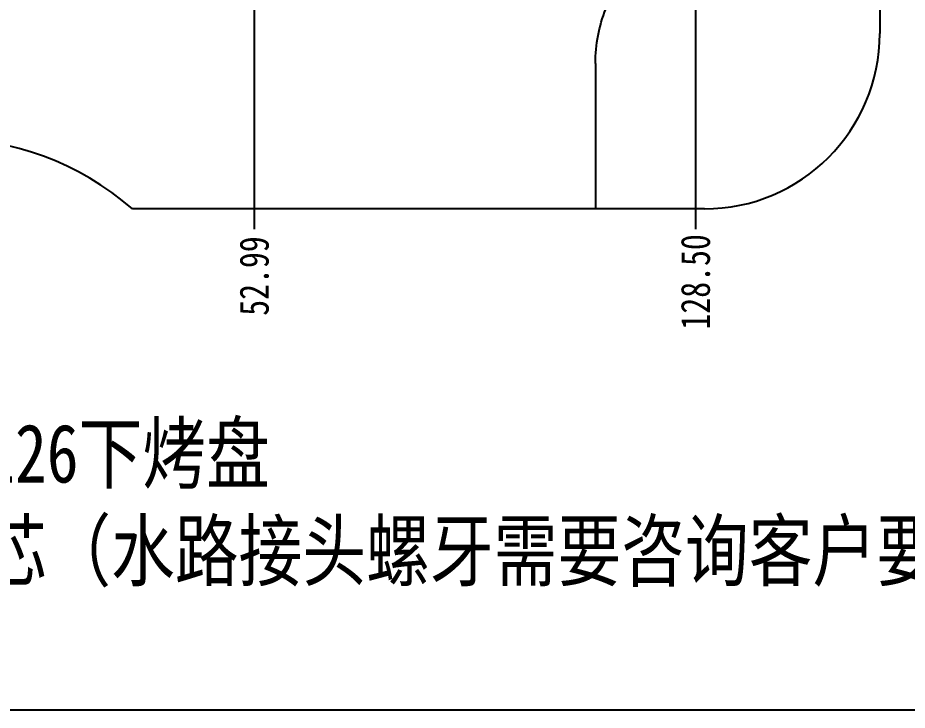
# Model space of a CAD drawing. Header units: millimetres. Extents: x 3054 to 4939, y -1170 to 130.
# Drawn here: x 4505.3 to 4657.5, y -450.9 to -332.4 of the extents above; entities that cross this region are included whole.
import ezdxf

# ---------------------------------------------------------------- set-up
doc = ezdxf.new("R2010")
doc.units = ezdxf.units.MM
doc.header["$LTSCALE"] = 16.335
doc.header["$PDMODE"] = 3
doc.header["$PDSIZE"] = 0.3125
doc.layers.get('0').update_dxf_attribs({"linetype": 'CONTINUOUS'})
doc.layers.get('Defpoints').update_dxf_attribs({"linetype": 'CONTINUOUS'})
doc.styles.get("Standard").update_dxf_attribs({"font": 'txt', "width": 0.8})
doc.dimstyles.get("Standard").update_dxf_attribs({"dimtxt": 0.15625, "dimasz": 0.1875, "dimexe": 0.125, "dimexo": 0.0625, "dimtad": 0, "dimtih": 1, "dimtoh": 1, "dimdsep": 46, "dimtxsty": 'Standard', "dimcen": 0.09, "dimadec": 0, "dimazin": 0, "dimtp": 0.01, "dimtm": 0.01, "dimtfac": 1, "dimtofl": 0, "dimtmove": 0, "dimatfit": 3, "dimfxl": 0, "dimtolj": 1, "dimarcsym": 0})

# ---------------------------------------------------------------- blocks, each defined once
blk = doc.blocks.new('*D335')
at = {"color": 4, "lineweight": -2}
blk.add_line((4545.76, -294.56), (4545.76, -368.57), dxfattribs=at)
at = {"layer": 'Defpoints', "color": 0}
for p in [(4492.76, -205.08), (4545.76, -294.56), (4545.76, -368.57)]:
    blk.add_point(p, dxfattribs=at)
at = {"color": 6, "insert": (4545.76, -376.57), "char_height": 5, "attachment_point": 5, "rotation": 90}
blk.add_mtext('\\A1;52.99', dxfattribs=at)
blk = doc.blocks.new('*D336')
at = {"color": 4, "lineweight": -2}
blk.add_line((4621.26, -318.74), (4621.26, -368.57), dxfattribs=at)
at = {"layer": 'Defpoints', "color": 0}
for p in [(4492.76, -205.08), (4621.26, -318.74), (4621.26, -368.57)]:
    blk.add_point(p, dxfattribs=at)
at = {"color": 6, "insert": (4621.26, -377.57), "char_height": 5, "attachment_point": 5, "rotation": 90}
blk.add_mtext('\\A1;128.50', dxfattribs=at)

msp = doc.modelspace()

# ---------------------------------------------------------------- linework, layer by layer
at = {"color": 6, "linetype": 'Continuous'}
for p, q in [((4652.764, -75.077), (4652.764, -335.077)), ((4604.135, -340.166), (4604.135, -365.077)), ((4622.764, -365.077), (4524.924, -365.077))]:
    msp.add_line(p, q, dxfattribs=at)
msp.add_lwpolyline([(4247.856, 24.761), (4841.191, 24.761), (4841.191, -450.887), (4247.856, -450.887)], close=True)
for centre, radius, start, end in [((4622.764, -335.077), 30, 270, 0), ((4492.764, -402.047), 49, 48.98014, 131.01986)]:
    msp.add_arc(centre, radius, start, end, dxfattribs=at)
msp.add_open_spline([(4604.134, -340.166), (4604.134, -336.934), (4605.33, -330.613), (4608.76, -325.396), (4610.922, -323.234)], degree=3, dxfattribs=at)

# ---------------------------------------------------------------- texts
at = {"insert": (4477.593, -401.916), "char_height": 10, "width": 231.00041, "attachment_point": 1}
msp.add_mtext('{\\fSimSun|b0|i0|c134|p2;TSK2126下烤盘\\P前模芯（水路接头螺牙需要咨询客户要求）}', dxfattribs=at)

# ---------------------------------------------------------------- dimensions: what is measured, and where the dimension line sits
for feature_location, offset, picture, middle in [((4545.757, -294.565), (0, -74.009), '*D335', (4545.757, -376.573)), ((4621.264, -318.739), (0, -49.834), '*D336', (4621.264, -377.573))]:
    dim = msp.add_ordinate_dim(feature_location=feature_location, offset=offset, dtype=1, origin=(4492.764, -205.077), dimstyle='Standard', override={"dimtxt": 5, "dimasz": 5, "dimexe": 0, "dimexo": 0, "dimgap": 0, "dimtih": 0, "dimtoh": 0, "dimzin": 0, "dimcen": 0, "dimclrd": 4, "dimclre": 4, "dimclrt": 6, "dimadec": 2, "dimtp": 0, "dimtm": 0, "dimtzin": 0})
    dim.commit()
    dim.dimension.update_dxf_attribs({"geometry": picture, "text_midpoint": middle})

doc.saveas('drawing.dxf')
